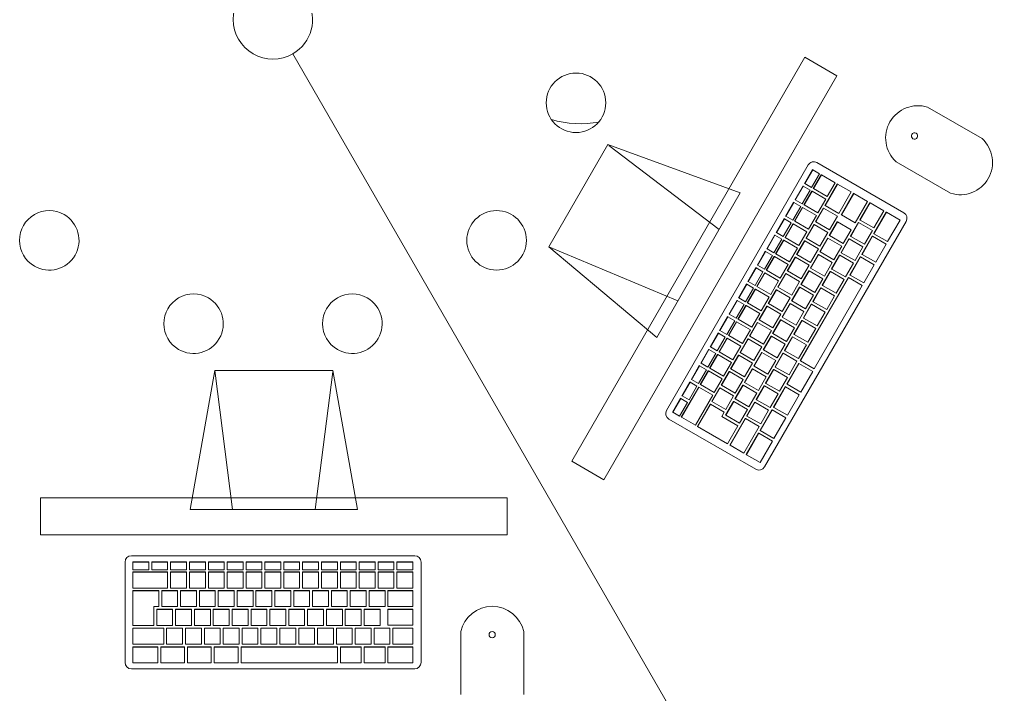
# Model space of a CAD drawing. Header units: millimetres. Extents: x 155927 to 295199, y -4084 to 97293.
# Drawn here: x 180791 to 181772, y 20328 to 21008 of the extents above; entities that cross this region are included whole.
import ezdxf

# ---------------------------------------------------------------- set-up
doc = ezdxf.new("R2010")
doc.units = ezdxf.units.MM
doc.header["$MEASUREMENT"] = 0
doc.layers.add('A-GENM', color=8, linetype='CONTINUOUS', lineweight=9)
doc.layers.add('I-FURN', color=8, linetype='CONTINUOUS', lineweight=9)

msp = doc.modelspace()

# ---------------------------------------------------------------- linework, layer by layer
at = {"layer": 'A-GENM'}
for p, q in [((181761.36, 20887.57), (181706.37, 20919.32)), ((181594.89, 20863.45), (181682.5, 20812.87)), ((181674.62, 20864.33), (181729.61, 20832.58)), ((181443.45, 20613.85), (181586.22, 20861.13)), ((181582.4, 20842.55), (181590.4, 20856.4)), ((181590.64, 20856.27), (181582.64, 20842.41)), ((181590.64, 20856.27), (181590.4, 20856.4)), ((181597.55, 20852.27), (181590.64, 20856.27)), ((181589.55, 20838.42), (181597.55, 20852.27)), ((181591.27, 20837.43), (181599.27, 20851.28)), ((181599.51, 20851.15), (181591.51, 20837.29)), ((181599.51, 20851.15), (181599.27, 20851.28)), ((181613.33, 20843.17), (181599.51, 20851.15)), ((181572.9, 20826.09), (181580.9, 20839.95)), ((181581.14, 20839.81), (181573.14, 20825.95)), ((181580.05, 20821.96), (181588.05, 20835.82)), ((181581.14, 20839.81), (181580.9, 20839.95)), ((181588.05, 20835.82), (181581.14, 20839.81)), ((181581.77, 20820.97), (181589.77, 20834.83)), ((181590.01, 20834.69), (181582.01, 20820.84)), ((181582.64, 20842.41), (181582.4, 20842.55)), ((181582.64, 20842.41), (181589.55, 20838.42)), ((181590.01, 20834.69), (181589.77, 20834.83)), ((181603.83, 20826.71), (181590.01, 20834.69)), ((181591.51, 20837.29), (181591.27, 20837.43)), ((181591.51, 20837.29), (181605.33, 20829.31)), ((181602.92, 20820.31), (181615.42, 20841.96)), ((181615.66, 20841.82), (181603.16, 20820.17)), ((181605.33, 20829.31), (181613.33, 20843.17)), ((181615.66, 20841.82), (181615.42, 20841.96)), ((181629.46, 20833.85), (181615.66, 20841.82)), ((181573.14, 20825.95), (181572.9, 20826.09)), ((181573.14, 20825.95), (181580.05, 20821.96)), ((181595.83, 20812.85), (181603.83, 20826.71)), ((181616.96, 20812.2), (181629.46, 20833.85)), ((181619.31, 20810.84), (181631.81, 20832.5)), ((181632.05, 20832.36), (181619.55, 20810.71)), ((181632.05, 20832.36), (181631.81, 20832.5)), ((181645.86, 20824.39), (181632.05, 20832.36)), ((181633.36, 20802.74), (181645.86, 20824.39)), ((181563.4, 20809.64), (181571.4, 20823.49)), ((181571.64, 20823.36), (181563.64, 20809.5)), ((181570.55, 20805.51), (181578.55, 20819.37)), ((181571.64, 20823.36), (181571.4, 20823.49)), ((181578.55, 20819.37), (181571.64, 20823.36)), ((181572.27, 20804.52), (181580.27, 20818.38)), ((181580.51, 20818.24), (181572.51, 20804.38)), ((181580.51, 20818.24), (181580.27, 20818.38)), ((181594.33, 20810.26), (181580.51, 20818.24)), ((181582.01, 20820.84), (181581.77, 20820.97)), ((181582.01, 20820.84), (181595.83, 20812.85)), ((181593.42, 20803.85), (181601.42, 20817.71)), ((181601.66, 20817.57), (181593.66, 20803.72)), ((181601.66, 20817.57), (181601.42, 20817.71)), ((181615.48, 20809.59), (181601.66, 20817.57)), ((181603.16, 20820.17), (181602.92, 20820.31)), ((181603.16, 20820.17), (181616.96, 20812.2)), ((181638.21, 20805.71), (181648.21, 20823.03)), ((181648.45, 20822.89), (181638.45, 20805.57)), ((181648.45, 20822.89), (181648.21, 20823.03)), ((181662.25, 20814.92), (181648.45, 20822.89)), ((181652.25, 20797.6), (181662.25, 20814.92)), ((181553.9, 20793.18), (181561.9, 20807.04)), ((181562.14, 20806.9), (181554.14, 20793.05)), ((181562.14, 20806.9), (181561.9, 20807.04)), ((181569.05, 20802.91), (181562.14, 20806.9)), ((181563.64, 20809.5), (181563.4, 20809.64)), ((181563.64, 20809.5), (181570.55, 20805.51)), ((181572.51, 20804.38), (181572.27, 20804.52)), ((181586.33, 20796.4), (181594.33, 20810.26)), ((181607.48, 20795.74), (181615.48, 20809.59)), ((181619.55, 20810.71), (181619.31, 20810.84)), ((181619.55, 20810.71), (181633.36, 20802.74)), ((181638.45, 20805.57), (181638.21, 20805.71)), ((181638.45, 20805.57), (181652.25, 20797.6)), ((181652.1, 20791.92), (181664.6, 20813.57)), ((181664.84, 20813.43), (181652.34, 20791.78)), ((181664.84, 20813.43), (181664.6, 20813.57)), ((181678.64, 20805.46), (181664.84, 20813.43)), ((181666.14, 20783.81), (181678.64, 20805.46)), ((181684.83, 20804.2), (181542.06, 20556.92)), ((181561.05, 20789.06), (181569.05, 20802.91)), ((181562.77, 20788.06), (181570.77, 20801.92)), ((181571.01, 20801.78), (181563.01, 20787.93)), ((181571.01, 20801.78), (181570.77, 20801.92)), ((181584.83, 20793.8), (181571.01, 20801.78)), ((181572.51, 20804.38), (181586.33, 20796.4)), ((181583.92, 20787.4), (181591.92, 20801.26)), ((181592.16, 20801.12), (181584.16, 20787.26)), ((181592.16, 20801.12), (181591.92, 20801.26)), ((181605.98, 20793.14), (181592.16, 20801.12)), ((181593.66, 20803.72), (181593.42, 20803.85)), ((181593.66, 20803.72), (181607.48, 20795.74)), ((181607.31, 20790.06), (181615.31, 20803.92)), ((181615.55, 20803.78), (181607.55, 20789.92)), ((181615.55, 20803.78), (181615.31, 20803.92)), ((181629.38, 20795.8), (181615.55, 20803.78)), ((181621.38, 20781.94), (181629.38, 20795.8)), ((181628.71, 20789.26), (181636.71, 20803.11)), ((181636.95, 20802.97), (181628.95, 20789.12)), ((181636.95, 20802.97), (181636.71, 20803.11)), ((181650.77, 20794.99), (181636.95, 20802.97)), ((181642.77, 20781.14), (181650.77, 20794.99)), ((181544.4, 20776.73), (181552.4, 20790.59)), ((181552.64, 20790.45), (181544.64, 20776.59)), ((181551.55, 20772.6), (181559.55, 20786.46)), ((181552.64, 20790.45), (181552.4, 20790.59)), ((181559.55, 20786.46), (181552.64, 20790.45)), ((181553.27, 20771.61), (181561.27, 20785.47)), ((181561.51, 20785.33), (181553.51, 20771.47)), ((181554.14, 20793.05), (181553.9, 20793.18)), ((181554.14, 20793.05), (181561.05, 20789.06)), ((181561.51, 20785.33), (181561.27, 20785.47)), ((181575.33, 20777.35), (181561.51, 20785.33)), ((181563.01, 20787.93), (181562.77, 20788.06)), ((181563.01, 20787.93), (181576.83, 20779.95)), ((181576.83, 20779.95), (181584.83, 20793.8)), ((181584.16, 20787.26), (181583.92, 20787.4)), ((181584.16, 20787.26), (181597.98, 20779.28)), ((181597.81, 20773.61), (181605.81, 20787.46)), ((181597.98, 20779.28), (181605.98, 20793.14)), ((181606.05, 20787.32), (181598.05, 20773.47)), ((181606.05, 20787.32), (181605.81, 20787.46)), ((181619.88, 20779.34), (181606.05, 20787.32)), ((181607.55, 20789.92), (181607.31, 20790.06)), ((181607.55, 20789.92), (181621.38, 20781.94)), ((181619.21, 20772.8), (181627.21, 20786.66)), ((181627.45, 20786.52), (181619.45, 20772.66)), ((181627.45, 20786.52), (181627.21, 20786.66)), ((181641.27, 20778.54), (181627.45, 20786.52)), ((181628.95, 20789.12), (181628.71, 20789.26)), ((181628.95, 20789.12), (181642.77, 20781.14)), ((181640.1, 20771.13), (181650.6, 20789.32)), ((181650.84, 20789.18), (181640.34, 20770.99)), ((181650.84, 20789.18), (181650.6, 20789.32)), ((181664.64, 20781.21), (181650.84, 20789.18)), ((181652.34, 20791.78), (181652.1, 20791.92)), ((181652.34, 20791.78), (181666.14, 20783.81)), ((181544.64, 20776.59), (181544.4, 20776.73)), ((181544.64, 20776.59), (181551.55, 20772.6)), ((181567.33, 20763.49), (181575.33, 20777.35)), ((181574.42, 20770.95), (181582.42, 20784.8)), ((181582.66, 20784.66), (181574.66, 20770.81)), ((181582.66, 20784.66), (181582.42, 20784.8)), ((181596.48, 20776.68), (181582.66, 20784.66)), ((181588.48, 20762.83), (181596.48, 20776.68)), ((181611.88, 20765.49), (181619.88, 20779.34)), ((181633.27, 20764.68), (181641.27, 20778.54)), ((181654.14, 20763.02), (181664.64, 20781.21)), ((181534.9, 20760.27), (181542.9, 20774.13)), ((181543.14, 20773.99), (181535.14, 20760.14)), ((181542.05, 20756.15), (181550.05, 20770)), ((181543.14, 20773.99), (181542.9, 20774.13)), ((181550.05, 20770), (181543.14, 20773.99)), ((181543.77, 20755.16), (181551.77, 20769.01)), ((181552.01, 20768.87), (181544.01, 20755.02)), ((181552.01, 20768.87), (181551.77, 20769.01)), ((181565.83, 20760.89), (181552.01, 20768.87)), ((181553.51, 20771.47), (181553.27, 20771.61)), ((181553.51, 20771.47), (181567.33, 20763.49)), ((181564.92, 20754.49), (181572.92, 20768.35)), ((181573.16, 20768.21), (181565.16, 20754.35)), ((181573.16, 20768.21), (181572.92, 20768.35)), ((181586.98, 20760.23), (181573.16, 20768.21)), ((181574.66, 20770.81), (181574.42, 20770.95)), ((181574.66, 20770.81), (181588.48, 20762.83)), ((181588.31, 20757.15), (181596.31, 20771.01)), ((181596.55, 20770.87), (181588.55, 20757.01)), ((181596.45, 20770.93), (181596.31, 20771.01)), ((181610.38, 20762.89), (181596.55, 20770.87)), ((181598.05, 20773.47), (181597.81, 20773.61)), ((181598.05, 20773.47), (181611.88, 20765.49)), ((181609.71, 20756.35), (181617.71, 20770.2)), ((181617.95, 20770.07), (181609.95, 20756.21)), ((181617.95, 20770.07), (181617.71, 20770.2)), ((181631.77, 20762.09), (181617.95, 20770.07)), ((181619.45, 20772.66), (181619.21, 20772.8)), ((181619.45, 20772.66), (181633.27, 20764.68)), ((181628.1, 20750.35), (181638.6, 20768.53)), ((181638.84, 20768.4), (181628.34, 20750.21)), ((181638.84, 20768.4), (181638.6, 20768.53)), ((181652.64, 20760.43), (181638.84, 20768.4)), ((181640.34, 20770.99), (181640.1, 20771.13)), ((181640.34, 20770.99), (181654.14, 20763.02)), ((181525.4, 20743.82), (181533.4, 20757.68)), ((181533.64, 20757.54), (181525.64, 20743.68)), ((181533.64, 20757.54), (181533.4, 20757.68)), ((181540.55, 20753.55), (181533.64, 20757.54)), ((181535.14, 20760.14), (181534.9, 20760.27)), ((181535.14, 20760.14), (181542.05, 20756.15)), ((181557.83, 20747.04), (181565.83, 20760.89)), ((181578.98, 20746.37), (181586.98, 20760.23)), ((181588.55, 20757.01), (181588.31, 20757.15)), ((181588.55, 20757.01), (181602.38, 20749.03)), ((181602.38, 20749.03), (181610.38, 20762.89)), ((181609.95, 20756.21), (181609.71, 20756.35)), ((181609.95, 20756.21), (181623.77, 20748.23)), ((181623.77, 20748.23), (181631.77, 20762.09)), ((181642.14, 20742.24), (181652.64, 20760.43)), ((181532.55, 20739.69), (181540.55, 20753.55)), ((181534.27, 20738.7), (181542.27, 20752.56)), ((181542.51, 20752.42), (181534.51, 20738.56)), ((181542.51, 20752.42), (181542.27, 20752.56)), ((181556.33, 20744.44), (181542.51, 20752.42)), ((181544.01, 20755.02), (181543.77, 20755.16)), ((181544.01, 20755.02), (181557.83, 20747.04)), ((181555.42, 20738.04), (181563.42, 20751.89)), ((181563.66, 20751.75), (181555.66, 20737.9)), ((181563.66, 20751.75), (181563.42, 20751.89)), ((181577.48, 20743.77), (181563.66, 20751.75)), ((181565.16, 20754.35), (181564.92, 20754.49)), ((181565.16, 20754.35), (181578.98, 20746.37)), ((181578.1, 20663.75), (181626.6, 20747.75)), ((181626.84, 20747.61), (181578.34, 20663.61)), ((181578.81, 20740.7), (181586.81, 20754.55)), ((181587.05, 20754.41), (181579.05, 20740.56)), ((181587.05, 20754.41), (181586.81, 20754.55)), ((181600.88, 20746.43), (181587.05, 20754.41)), ((181592.88, 20732.58), (181600.88, 20746.43)), ((181600.21, 20739.89), (181608.21, 20753.75)), ((181608.45, 20753.61), (181600.45, 20739.75)), ((181608.45, 20753.61), (181608.21, 20753.75)), ((181622.27, 20745.63), (181608.45, 20753.61)), ((181626.84, 20747.61), (181626.6, 20747.75)), ((181640.64, 20739.64), (181626.84, 20747.61)), ((181628.34, 20750.21), (181628.1, 20750.35)), ((181628.34, 20750.21), (181642.14, 20742.24)), ((181515.9, 20727.37), (181523.9, 20741.22)), ((181524.14, 20741.08), (181516.14, 20727.23)), ((181523.05, 20723.24), (181531.05, 20737.09)), ((181524.14, 20741.08), (181523.9, 20741.22)), ((181531.05, 20737.09), (181524.14, 20741.08)), ((181524.77, 20722.25), (181532.77, 20736.1)), ((181533.01, 20735.96), (181525.01, 20722.11)), ((181525.64, 20743.68), (181525.4, 20743.82)), ((181525.64, 20743.68), (181532.55, 20739.69)), ((181533.01, 20735.96), (181532.77, 20736.1)), ((181546.83, 20727.98), (181533.01, 20735.96)), ((181534.51, 20738.56), (181534.27, 20738.7)), ((181534.51, 20738.56), (181548.33, 20730.58)), ((181548.33, 20730.58), (181556.33, 20744.44)), ((181555.66, 20737.9), (181555.42, 20738.04)), ((181555.66, 20737.9), (181569.48, 20729.92)), ((181569.31, 20724.24), (181577.31, 20738.1)), ((181569.48, 20729.92), (181577.48, 20743.77)), ((181577.55, 20737.96), (181569.55, 20724.1)), ((181577.55, 20737.96), (181577.31, 20738.1)), ((181591.38, 20729.98), (181577.55, 20737.96)), ((181579.05, 20740.56), (181578.81, 20740.7)), ((181579.05, 20740.56), (181592.88, 20732.58)), ((181590.71, 20723.44), (181598.71, 20737.29)), ((181598.95, 20737.16), (181590.95, 20723.3)), ((181592.14, 20655.64), (181640.64, 20739.64)), ((181598.95, 20737.16), (181598.71, 20737.29)), ((181612.77, 20729.18), (181598.95, 20737.16)), ((181600.37, 20739.8), (181600.21, 20739.89)), ((181600.45, 20739.75), (181614.27, 20731.77)), ((181614.27, 20731.77), (181622.27, 20745.63)), ((181516.14, 20727.23), (181515.9, 20727.37)), ((181516.14, 20727.23), (181523.05, 20723.24)), ((181538.83, 20714.13), (181546.83, 20727.98)), ((181545.92, 20721.58), (181553.92, 20735.44)), ((181554.16, 20735.3), (181546.16, 20721.44)), ((181554.16, 20735.3), (181553.92, 20735.44)), ((181567.98, 20727.32), (181554.16, 20735.3)), ((181559.98, 20713.46), (181567.98, 20727.32)), ((181583.38, 20716.12), (181591.38, 20729.98)), ((181604.77, 20715.32), (181612.77, 20729.18)), ((181506.4, 20710.91), (181514.4, 20724.77)), ((181514.64, 20724.63), (181506.64, 20710.77)), ((181513.55, 20706.78), (181521.55, 20720.64)), ((181514.64, 20724.63), (181514.4, 20724.77)), ((181521.55, 20720.64), (181514.64, 20724.63)), ((181515.27, 20705.79), (181523.27, 20719.65)), ((181523.51, 20719.51), (181515.51, 20705.65)), ((181523.51, 20719.51), (181523.27, 20719.65)), ((181537.33, 20711.53), (181523.51, 20719.51)), ((181525.01, 20722.11), (181524.77, 20722.25)), ((181525.01, 20722.11), (181538.83, 20714.13)), ((181536.42, 20705.13), (181544.42, 20718.98)), ((181544.66, 20718.85), (181536.66, 20704.99)), ((181544.66, 20718.85), (181544.42, 20718.98)), ((181558.48, 20710.86), (181544.66, 20718.85)), ((181546.16, 20721.44), (181545.92, 20721.58)), ((181546.16, 20721.44), (181559.98, 20713.46)), ((181559.81, 20707.79), (181567.81, 20721.64)), ((181568.05, 20721.51), (181560.05, 20707.65)), ((181568.05, 20721.51), (181567.81, 20721.64)), ((181581.88, 20713.53), (181568.05, 20721.51)), ((181569.55, 20724.1), (181569.31, 20724.24)), ((181569.55, 20724.1), (181583.38, 20716.12)), ((181581.21, 20706.98), (181589.21, 20720.84)), ((181589.45, 20720.7), (181581.45, 20706.85)), ((181589.45, 20720.7), (181589.21, 20720.84)), ((181603.27, 20712.72), (181589.45, 20720.7)), ((181590.95, 20723.3), (181590.71, 20723.44)), ((181590.95, 20723.3), (181604.77, 20715.32)), ((181496.9, 20694.46), (181504.9, 20708.31)), ((181505.14, 20708.17), (181497.14, 20694.32)), ((181505.14, 20708.17), (181504.9, 20708.31)), ((181512.05, 20704.18), (181505.14, 20708.17)), ((181506.64, 20710.77), (181506.4, 20710.91)), ((181506.64, 20710.77), (181513.55, 20706.78)), ((181529.33, 20697.67), (181537.33, 20711.53)), ((181550.48, 20697.01), (181558.48, 20710.86)), ((181560.05, 20707.65), (181559.81, 20707.79)), ((181560.05, 20707.65), (181573.88, 20699.67)), ((181573.88, 20699.67), (181581.88, 20713.53)), ((181581.45, 20706.85), (181581.21, 20706.98)), ((181581.45, 20706.85), (181595.27, 20698.87)), ((181595.27, 20698.87), (181603.27, 20712.72)), ((181504.05, 20690.33), (181512.05, 20704.18)), ((181505.77, 20689.34), (181513.77, 20703.19)), ((181514.01, 20703.06), (181506.01, 20689.2)), ((181514.01, 20703.06), (181513.77, 20703.19)), ((181527.83, 20695.08), (181514.01, 20703.06)), ((181515.51, 20705.65), (181515.27, 20705.79)), ((181515.51, 20705.65), (181529.33, 20697.67)), ((181526.92, 20688.67), (181534.92, 20702.53)), ((181535.16, 20702.39), (181527.16, 20688.53)), ((181535.16, 20702.39), (181534.92, 20702.53)), ((181548.98, 20694.41), (181535.16, 20702.39)), ((181536.66, 20704.99), (181536.42, 20705.13)), ((181536.66, 20704.99), (181550.48, 20697.01)), ((181550.31, 20691.33), (181558.31, 20705.19)), ((181558.55, 20705.05), (181550.55, 20691.19)), ((181558.55, 20705.05), (181558.31, 20705.19)), ((181572.38, 20697.07), (181558.55, 20705.05)), ((181564.38, 20683.21), (181572.38, 20697.07)), ((181571.71, 20690.53), (181579.71, 20704.39)), ((181579.95, 20704.25), (181571.95, 20690.39)), ((181579.95, 20704.25), (181579.71, 20704.39)), ((181593.77, 20696.27), (181579.95, 20704.25)), ((181487.4, 20678), (181495.4, 20691.86)), ((181495.64, 20691.72), (181487.64, 20677.86)), ((181494.55, 20673.87), (181502.55, 20687.73)), ((181495.64, 20691.72), (181495.4, 20691.86)), ((181502.55, 20687.73), (181495.64, 20691.72)), ((181497.14, 20694.32), (181496.9, 20694.46)), ((181497.14, 20694.32), (181504.05, 20690.33)), ((181506.01, 20689.2), (181505.77, 20689.34)), ((181506.01, 20689.2), (181519.83, 20681.22)), ((181519.83, 20681.22), (181527.83, 20695.08)), ((181527.16, 20688.53), (181526.92, 20688.67)), ((181527.16, 20688.53), (181540.98, 20680.55)), ((181540.81, 20674.88), (181548.81, 20688.74)), ((181540.98, 20680.55), (181548.98, 20694.41)), ((181549.05, 20688.6), (181541.05, 20674.74)), ((181549.05, 20688.6), (181548.81, 20688.74)), ((181562.88, 20680.62), (181549.05, 20688.6)), ((181550.55, 20691.19), (181550.31, 20691.33)), ((181550.55, 20691.19), (181564.38, 20683.21)), ((181562.21, 20674.08), (181570.21, 20687.93)), ((181570.45, 20687.79), (181562.45, 20673.94)), ((181570.45, 20687.79), (181570.21, 20687.93)), ((181584.27, 20679.81), (181570.45, 20687.79)), ((181571.95, 20690.39), (181571.71, 20690.53)), ((181571.95, 20690.39), (181585.77, 20682.41)), ((181585.77, 20682.41), (181593.77, 20696.27)), ((181487.64, 20677.86), (181487.4, 20678)), ((181487.64, 20677.86), (181494.55, 20673.87)), ((181496.27, 20672.88), (181504.27, 20686.74)), ((181504.51, 20686.6), (181496.51, 20672.74)), ((181504.51, 20686.6), (181504.27, 20686.74)), ((181518.33, 20678.62), (181504.51, 20686.6)), ((181510.33, 20664.76), (181518.33, 20678.62)), ((181517.42, 20672.22), (181525.42, 20686.07)), ((181525.66, 20685.94), (181517.66, 20672.08)), ((181525.66, 20685.94), (181525.42, 20686.07)), ((181539.48, 20677.96), (181525.66, 20685.94)), ((181531.48, 20664.1), (181539.48, 20677.96)), ((181554.88, 20666.76), (181562.88, 20680.62)), ((181576.27, 20665.96), (181584.27, 20679.81)), ((181477.9, 20661.55), (181485.9, 20675.4)), ((181486.14, 20675.27), (181478.14, 20661.41)), ((181485.05, 20657.42), (181493.05, 20671.28)), ((181486.14, 20675.27), (181485.9, 20675.4)), ((181493.05, 20671.28), (181486.14, 20675.27)), ((181486.77, 20656.43), (181494.77, 20670.29)), ((181495.01, 20670.15), (181487.01, 20656.29)), ((181495.01, 20670.15), (181494.77, 20670.29)), ((181508.83, 20662.17), (181495.01, 20670.15)), ((181496.51, 20672.74), (181496.27, 20672.88)), ((181496.51, 20672.74), (181510.33, 20664.76)), ((181507.92, 20655.76), (181515.92, 20669.62)), ((181516.16, 20669.48), (181508.16, 20655.63)), ((181516.16, 20669.48), (181515.92, 20669.62)), ((181529.98, 20661.5), (181516.16, 20669.48)), ((181517.66, 20672.08), (181517.42, 20672.22)), ((181517.66, 20672.08), (181531.48, 20664.1)), ((181531.31, 20658.42), (181539.31, 20672.28)), ((181539.55, 20672.14), (181531.55, 20658.29)), ((181539.55, 20672.14), (181539.31, 20672.28)), ((181553.38, 20664.16), (181539.55, 20672.14)), ((181541.05, 20674.74), (181540.81, 20674.88)), ((181541.05, 20674.74), (181554.88, 20666.76)), ((181552.71, 20657.62), (181560.71, 20671.48)), ((181560.95, 20671.34), (181552.95, 20657.48)), ((181560.95, 20671.34), (181560.71, 20671.48)), ((181574.77, 20663.36), (181560.95, 20671.34)), ((181562.45, 20673.94), (181562.21, 20674.08)), ((181562.45, 20673.94), (181576.27, 20665.96)), ((181468.4, 20645.09), (181476.4, 20658.95)), ((181476.64, 20658.81), (181468.64, 20644.95)), ((181476.64, 20658.81), (181476.4, 20658.95)), ((181483.55, 20654.82), (181476.64, 20658.81)), ((181478.14, 20661.41), (181477.9, 20661.55)), ((181478.14, 20661.41), (181485.05, 20657.42)), ((181500.83, 20648.31), (181508.83, 20662.17)), ((181521.98, 20647.64), (181529.98, 20661.5)), ((181531.55, 20658.29), (181531.31, 20658.42)), ((181531.55, 20658.29), (181545.38, 20650.31)), ((181545.38, 20650.31), (181553.38, 20664.16)), ((181552.95, 20657.48), (181552.71, 20657.62)), ((181552.95, 20657.48), (181566.77, 20649.5)), ((181564.6, 20640.36), (181576.6, 20661.15)), ((181576.84, 20661.01), (181564.84, 20640.22)), ((181566.77, 20649.5), (181574.77, 20663.36)), ((181576.84, 20661.01), (181576.6, 20661.15)), ((181590.64, 20653.04), (181576.84, 20661.01)), ((181578.34, 20663.61), (181578.1, 20663.75)), ((181578.34, 20663.61), (181592.14, 20655.64)), ((181475.55, 20640.96), (181483.55, 20654.82)), ((181477.27, 20639.97), (181485.27, 20653.83)), ((181485.51, 20653.69), (181477.51, 20639.84)), ((181485.51, 20653.69), (181485.27, 20653.83)), ((181499.33, 20645.71), (181485.51, 20653.69)), ((181487.01, 20656.29), (181486.77, 20656.43)), ((181487.01, 20656.29), (181500.83, 20648.31)), ((181498.42, 20639.31), (181506.42, 20653.17)), ((181506.66, 20653.03), (181498.66, 20639.17)), ((181506.66, 20653.03), (181506.42, 20653.17)), ((181520.48, 20645.05), (181506.66, 20653.03)), ((181508.16, 20655.63), (181507.92, 20655.76)), ((181508.16, 20655.63), (181521.98, 20647.64)), ((181521.81, 20641.97), (181529.81, 20655.83)), ((181530.05, 20655.69), (181522.05, 20641.83)), ((181530.05, 20655.69), (181529.81, 20655.83)), ((181543.88, 20647.71), (181530.05, 20655.69)), ((181535.88, 20633.85), (181543.88, 20647.71)), ((181543.21, 20641.17), (181551.21, 20655.02)), ((181551.45, 20654.88), (181543.45, 20641.03)), ((181551.45, 20654.88), (181551.21, 20655.02)), ((181565.27, 20646.9), (181551.45, 20654.88)), ((181578.64, 20632.25), (181590.64, 20653.04)), ((181458.9, 20628.64), (181466.9, 20642.5)), ((181467.14, 20642.36), (181459.14, 20628.5)), ((181466.05, 20624.51), (181474.05, 20638.37)), ((181467.14, 20642.36), (181466.9, 20642.5)), ((181474.05, 20638.37), (181467.14, 20642.36)), ((181468.64, 20644.95), (181468.4, 20645.09)), ((181468.64, 20644.95), (181475.55, 20640.96)), ((181477.51, 20639.84), (181477.27, 20639.97)), ((181477.51, 20639.84), (181491.33, 20631.86)), ((181491.33, 20631.86), (181499.33, 20645.71)), ((181498.66, 20639.17), (181498.42, 20639.31)), ((181498.66, 20639.17), (181512.48, 20631.19)), ((181512.31, 20625.52), (181520.31, 20639.37)), ((181512.48, 20631.19), (181520.48, 20645.05)), ((181520.55, 20639.23), (181512.55, 20625.38)), ((181520.55, 20639.23), (181520.31, 20639.37)), ((181534.38, 20631.25), (181520.55, 20639.23)), ((181522.05, 20641.83), (181521.81, 20641.97)), ((181522.05, 20641.83), (181535.88, 20633.85)), ((181533.71, 20624.71), (181541.71, 20638.57)), ((181541.95, 20638.43), (181533.95, 20624.57)), ((181541.95, 20638.43), (181541.71, 20638.57)), ((181555.77, 20630.45), (181541.95, 20638.43)), ((181543.45, 20641.03), (181543.21, 20641.17)), ((181543.45, 20641.03), (181557.27, 20633.05)), ((181557.27, 20633.05), (181565.27, 20646.9)), ((181564.84, 20640.22), (181564.6, 20640.36)), ((181564.84, 20640.22), (181578.64, 20632.25)), ((181458.27, 20607.07), (181475.77, 20637.38)), ((181476.01, 20637.24), (181458.51, 20606.93)), ((181459.14, 20628.5), (181458.9, 20628.64)), ((181459.14, 20628.5), (181466.05, 20624.51)), ((181472.57, 20598.81), (181490.07, 20629.12)), ((181476.01, 20637.24), (181475.77, 20637.38)), ((181490.07, 20629.12), (181476.01, 20637.24)), ((181488.92, 20622.85), (181496.92, 20636.71)), ((181497.16, 20636.57), (181489.16, 20622.72)), ((181497.16, 20636.57), (181496.92, 20636.71)), ((181510.98, 20628.59), (181497.16, 20636.57)), ((181502.98, 20614.74), (181510.98, 20628.59)), ((181526.38, 20617.4), (181534.38, 20631.25)), ((181547.77, 20616.59), (181555.77, 20630.45)), ((181551.1, 20616.98), (181563.1, 20637.76)), ((181563.34, 20637.63), (181551.34, 20616.84)), ((181563.34, 20637.63), (181563.1, 20637.76)), ((181577.14, 20629.66), (181563.34, 20637.63)), ((181565.14, 20608.87), (181577.14, 20629.66)), ((181449.4, 20612.18), (181457.4, 20626.04)), ((181457.64, 20625.9), (181449.64, 20612.05)), ((181456.55, 20608.06), (181464.55, 20621.91)), ((181457.64, 20625.9), (181457.4, 20626.04)), ((181464.55, 20621.91), (181457.64, 20625.9)), ((181474.42, 20597.74), (181487.42, 20620.26)), ((181487.66, 20620.12), (181474.66, 20597.6)), ((181487.66, 20620.12), (181487.42, 20620.26)), ((181501.48, 20612.14), (181487.66, 20620.12)), ((181489.16, 20622.72), (181488.92, 20622.85)), ((181489.16, 20622.72), (181502.98, 20614.74)), ((181502.81, 20609.06), (181510.81, 20622.92)), ((181511.05, 20622.78), (181503.05, 20608.92)), ((181511.05, 20622.78), (181510.81, 20622.92)), ((181524.88, 20614.8), (181511.05, 20622.78)), ((181512.55, 20625.38), (181512.31, 20625.52)), ((181512.55, 20625.38), (181526.38, 20617.4)), ((181524.21, 20608.26), (181532.21, 20622.11)), ((181532.45, 20621.98), (181524.45, 20608.12)), ((181532.45, 20621.98), (181532.21, 20622.11)), ((181546.27, 20613.99), (181532.45, 20621.98)), ((181533.95, 20624.57), (181533.71, 20624.71)), ((181533.95, 20624.57), (181547.77, 20616.59)), ((181449.64, 20612.05), (181449.4, 20612.18)), ((181449.64, 20612.05), (181456.55, 20608.06)), ((181498.98, 20607.81), (181501.48, 20612.14)), ((181503.05, 20608.92), (181502.81, 20609.06)), ((181503.05, 20608.92), (181516.88, 20600.94)), ((181516.88, 20600.94), (181524.88, 20614.8)), ((181537.6, 20593.6), (181549.6, 20614.38)), ((181549.84, 20614.24), (181537.84, 20593.46)), ((181538.27, 20600.14), (181546.27, 20613.99)), ((181549.84, 20614.24), (181549.6, 20614.38)), ((181563.64, 20606.27), (181549.84, 20614.24)), ((181551.34, 20616.84), (181551.1, 20616.98)), ((181551.34, 20616.84), (181565.14, 20608.87)), ((181533.39, 20554.59), (181445.77, 20605.17)), ((181458.51, 20606.93), (181458.27, 20607.07)), ((181458.51, 20606.93), (181472.57, 20598.81)), ((181515.38, 20598.34), (181498.98, 20607.81)), ((181507.21, 20578.81), (181522.71, 20605.66)), ((181522.95, 20605.52), (181507.45, 20578.67)), ((181522.95, 20605.52), (181522.71, 20605.66)), ((181536.77, 20597.54), (181522.95, 20605.52)), ((181524.45, 20608.12), (181524.21, 20608.26)), ((181524.45, 20608.12), (181538.27, 20600.14)), ((181551.64, 20585.49), (181563.64, 20606.27)), ((181474.66, 20597.6), (181474.42, 20597.74)), ((181474.66, 20597.6), (181504.88, 20580.16)), ((181504.88, 20580.16), (181515.38, 20598.34)), ((181521.27, 20570.69), (181536.77, 20597.54)), ((181523.6, 20569.35), (181536.1, 20591)), ((181536.34, 20590.86), (181523.84, 20569.21)), ((181536.34, 20590.86), (181536.1, 20591)), ((181550.14, 20582.89), (181536.34, 20590.86)), ((181537.84, 20593.46), (181537.6, 20593.6)), ((181537.84, 20593.46), (181551.64, 20585.49)), ((181537.64, 20561.24), (181550.14, 20582.89)), ((181507.45, 20578.67), (181507.21, 20578.81)), ((181507.45, 20578.67), (181521.27, 20570.69)), ((181523.84, 20569.21), (181523.6, 20569.35)), ((181523.84, 20569.21), (181537.64, 20561.24)), ((180904.2, 20467.37), (181189.74, 20467.37)), ((180905.74, 20461.38), (180921.74, 20461.38)), ((180905.74, 20461.1), (180905.74, 20461.38)), ((180921.74, 20461.1), (180921.74, 20461.38)), ((180924.74, 20461.38), (180940.74, 20461.38)), ((180924.74, 20461.1), (180924.74, 20461.38)), ((180940.74, 20461.1), (180940.74, 20461.38)), ((180943.74, 20461.38), (180959.74, 20461.38)), ((180943.74, 20461.1), (180943.74, 20461.38)), ((180959.74, 20461.1), (180959.74, 20461.38)), ((180962.74, 20461.38), (180978.74, 20461.38)), ((180962.74, 20461.1), (180962.74, 20461.38)), ((180978.74, 20461.1), (180978.74, 20461.38)), ((180981.74, 20461.38), (180997.74, 20461.38)), ((180981.74, 20461.1), (180981.74, 20461.38)), ((180997.74, 20461.1), (180997.74, 20461.38)), ((181000.74, 20461.38), (181016.74, 20461.38)), ((181000.74, 20461.1), (181000.74, 20461.38)), ((181016.74, 20461.1), (181016.74, 20461.38)), ((181019.74, 20461.38), (181035.74, 20461.38)), ((181019.74, 20461.1), (181019.74, 20461.38)), ((181035.74, 20461.1), (181035.74, 20461.38)), ((181038.74, 20461.38), (181054.74, 20461.38)), ((181038.74, 20461.1), (181038.74, 20461.38)), ((181054.74, 20461.1), (181054.74, 20461.38)), ((181057.74, 20461.38), (181073.74, 20461.38)), ((181057.74, 20461.1), (181057.74, 20461.38)), ((181073.74, 20461.1), (181073.74, 20461.38)), ((181076.74, 20461.38), (181092.74, 20461.38)), ((181076.74, 20461.1), (181076.74, 20461.38)), ((181092.74, 20461.1), (181092.74, 20461.38)), ((181095.74, 20461.38), (181111.74, 20461.38)), ((181095.74, 20461.1), (181095.74, 20461.38)), ((181111.74, 20461.1), (181111.74, 20461.38)), ((181114.74, 20461.38), (181130.74, 20461.38)), ((181114.74, 20461.1), (181114.74, 20461.38)), ((181130.74, 20461.1), (181130.74, 20461.38)), ((181133.74, 20461.38), (181149.74, 20461.38)), ((181133.74, 20461.1), (181133.74, 20461.38)), ((181149.74, 20461.1), (181149.74, 20461.38)), ((181152.74, 20461.38), (181168.74, 20461.38)), ((181152.74, 20461.1), (181152.74, 20461.38)), ((181168.74, 20461.1), (181168.74, 20461.38)), ((181171.74, 20461.38), (181187.74, 20461.38)), ((181171.74, 20461.1), (181171.74, 20461.38)), ((181187.74, 20461.1), (181187.74, 20461.38)), ((180897.85, 20359.85), (180897.85, 20461.02)), ((180921.74, 20461.1), (180905.74, 20461.1)), ((180905.74, 20461.1), (180905.74, 20453.12)), ((180905.74, 20453.12), (180921.74, 20453.12)), ((180921.74, 20453.12), (180921.74, 20461.1)), ((180940.74, 20461.1), (180924.74, 20461.1)), ((180924.74, 20461.1), (180924.74, 20453.12)), ((180924.74, 20453.12), (180940.74, 20453.12)), ((180940.74, 20453.12), (180940.74, 20461.1)), ((180959.74, 20461.1), (180943.74, 20461.1)), ((180943.74, 20461.1), (180943.74, 20453.12)), ((180943.74, 20453.12), (180959.74, 20453.12)), ((180959.74, 20453.12), (180959.74, 20461.1)), ((180978.74, 20461.1), (180962.74, 20461.1)), ((180962.74, 20461.1), (180962.74, 20453.12)), ((180962.74, 20453.12), (180978.74, 20453.12)), ((180978.74, 20453.12), (180978.74, 20461.1)), ((180997.74, 20461.1), (180981.74, 20461.1)), ((180981.74, 20461.1), (180981.74, 20453.12)), ((180981.74, 20453.12), (180997.74, 20453.12)), ((180997.74, 20453.12), (180997.74, 20461.1)), ((181016.74, 20461.1), (181000.74, 20461.1)), ((181000.74, 20461.1), (181000.74, 20453.12)), ((181000.74, 20453.12), (181016.74, 20453.12)), ((181016.74, 20453.12), (181016.74, 20461.1)), ((181035.74, 20461.1), (181019.74, 20461.1)), ((181019.74, 20461.1), (181019.74, 20453.12)), ((181019.74, 20453.12), (181035.74, 20453.12)), ((181035.74, 20453.12), (181035.74, 20461.1)), ((181054.74, 20461.1), (181038.74, 20461.1)), ((181038.74, 20461.1), (181038.74, 20453.12)), ((181038.74, 20453.12), (181054.74, 20453.12)), ((181054.74, 20453.12), (181054.74, 20461.1)), ((181073.74, 20461.1), (181057.74, 20461.1)), ((181057.74, 20461.1), (181057.74, 20453.12)), ((181057.74, 20453.12), (181073.74, 20453.12)), ((181073.74, 20453.12), (181073.74, 20461.1)), ((181092.74, 20461.1), (181076.74, 20461.1)), ((181076.74, 20461.1), (181076.74, 20453.12)), ((181076.74, 20453.12), (181092.74, 20453.12)), ((181092.74, 20453.12), (181092.74, 20461.1)), ((181111.74, 20461.1), (181095.74, 20461.1)), ((181095.74, 20461.1), (181095.74, 20453.12)), ((181095.74, 20453.12), (181111.74, 20453.12)), ((181111.74, 20453.12), (181111.74, 20461.1)), ((181130.74, 20461.1), (181114.74, 20461.1)), ((181114.74, 20461.1), (181114.74, 20453.12)), ((181114.74, 20453.12), (181130.74, 20453.12)), ((181130.74, 20453.12), (181130.74, 20461.1)), ((181149.74, 20461.1), (181133.74, 20461.1)), ((181133.74, 20461.1), (181133.74, 20453.12)), ((181133.74, 20453.12), (181149.74, 20453.12)), ((181149.74, 20453.12), (181149.74, 20461.1)), ((181168.74, 20461.1), (181152.74, 20461.1)), ((181152.74, 20461.1), (181152.74, 20453.12)), ((181152.74, 20453.12), (181168.74, 20453.12)), ((181168.74, 20453.12), (181168.74, 20461.1)), ((181187.74, 20461.1), (181171.74, 20461.1)), ((181171.74, 20461.1), (181171.74, 20453.12)), ((181171.74, 20453.12), (181187.74, 20453.12)), ((181187.74, 20453.12), (181187.74, 20461.1)), ((181196.09, 20461.02), (181196.09, 20359.85)), ((180905.74, 20451.14), (180940.74, 20451.14)), ((180905.74, 20450.86), (180905.74, 20451.14)), ((180940.74, 20450.86), (180905.74, 20450.86)), ((180905.74, 20450.86), (180905.74, 20434.63)), ((180940.74, 20450.86), (180940.74, 20451.14)), ((180940.74, 20434.63), (180940.74, 20450.86)), ((180943.74, 20451.14), (180959.74, 20451.14)), ((180943.74, 20450.86), (180943.74, 20451.14)), ((180959.74, 20450.86), (180943.74, 20450.86)), ((180943.74, 20450.86), (180943.74, 20434.9)), ((180959.74, 20450.86), (180959.74, 20451.14)), ((180959.74, 20434.9), (180959.74, 20450.86)), ((180962.74, 20451.14), (180978.74, 20451.14)), ((180962.74, 20450.86), (180962.74, 20451.14)), ((180978.74, 20450.86), (180962.74, 20450.86)), ((180962.74, 20450.86), (180962.74, 20434.9)), ((180978.74, 20450.86), (180978.74, 20451.14)), ((180978.74, 20434.9), (180978.74, 20450.86)), ((180981.74, 20451.14), (180997.74, 20451.14)), ((180981.74, 20450.86), (180981.74, 20451.14)), ((180997.74, 20450.86), (180981.74, 20450.86)), ((180981.74, 20450.86), (180981.74, 20434.9)), ((180997.74, 20450.86), (180997.74, 20451.14)), ((180997.74, 20434.9), (180997.74, 20450.86)), ((181000.74, 20451.14), (181016.74, 20451.14)), ((181000.74, 20450.86), (181000.74, 20451.14)), ((181016.74, 20450.86), (181000.74, 20450.86)), ((181000.74, 20450.86), (181000.74, 20434.9)), ((181016.74, 20450.86), (181016.74, 20451.14)), ((181016.74, 20434.9), (181016.74, 20450.86)), ((181019.74, 20451.14), (181035.74, 20451.14)), ((181019.74, 20450.86), (181019.74, 20451.14)), ((181035.74, 20450.86), (181019.74, 20450.86)), ((181019.74, 20450.86), (181019.74, 20434.9)), ((181035.74, 20450.86), (181035.74, 20451.14)), ((181035.74, 20434.9), (181035.74, 20450.86)), ((181038.74, 20451.14), (181054.74, 20451.14)), ((181038.74, 20450.86), (181038.74, 20451.14)), ((181054.74, 20450.86), (181038.74, 20450.86)), ((181038.74, 20450.86), (181038.74, 20434.9)), ((181054.74, 20450.86), (181054.74, 20451.14)), ((181054.74, 20434.9), (181054.74, 20450.86)), ((181057.74, 20451.14), (181073.74, 20451.14)), ((181057.74, 20450.86), (181057.74, 20451.14)), ((181073.74, 20450.86), (181057.74, 20450.86)), ((181057.74, 20450.86), (181057.74, 20434.9)), ((181073.74, 20450.86), (181073.74, 20451.14)), ((181073.74, 20434.9), (181073.74, 20450.86)), ((181076.74, 20451.14), (181092.74, 20451.14)), ((181076.74, 20450.86), (181076.74, 20451.14)), ((181092.74, 20450.86), (181076.74, 20450.86)), ((181076.74, 20450.86), (181076.74, 20434.9)), ((181092.74, 20450.86), (181092.74, 20451.14)), ((181092.74, 20434.9), (181092.74, 20450.86)), ((181095.74, 20451.14), (181111.74, 20451.14)), ((181095.74, 20450.86), (181095.74, 20451.14)), ((181111.74, 20450.86), (181095.74, 20450.86)), ((181095.74, 20450.86), (181095.74, 20434.9)), ((181111.74, 20450.86), (181111.74, 20451.14)), ((181111.74, 20434.9), (181111.74, 20450.86)), ((181114.74, 20451.14), (181130.74, 20451.14)), ((181114.74, 20450.86), (181114.74, 20451.14)), ((181130.74, 20450.86), (181114.74, 20450.86)), ((181114.74, 20450.86), (181114.74, 20434.9)), ((181130.74, 20450.86), (181130.74, 20451.14)), ((181130.74, 20434.9), (181130.74, 20450.86)), ((181133.74, 20451.14), (181149.74, 20451.14)), ((181133.74, 20450.86), (181133.74, 20451.14)), ((181149.74, 20450.86), (181133.74, 20450.86)), ((181133.74, 20450.86), (181133.74, 20434.9)), ((181149.74, 20450.86), (181149.74, 20451.14)), ((181149.74, 20434.9), (181149.74, 20450.86)), ((181152.74, 20451.14), (181168.74, 20451.14)), ((181152.74, 20450.86), (181152.74, 20451.14)), ((181168.74, 20450.86), (181152.74, 20450.86)), ((181152.74, 20450.86), (181152.74, 20434.9)), ((181168.74, 20450.86), (181168.74, 20451.14)), ((181168.74, 20434.9), (181168.74, 20450.86)), ((181171.74, 20451.14), (181187.74, 20451.14)), ((181171.74, 20450.86), (181171.74, 20451.14)), ((181187.74, 20450.86), (181171.74, 20450.86)), ((181171.74, 20450.86), (181171.74, 20434.9)), ((181187.74, 20450.86), (181187.74, 20451.14)), ((181187.74, 20434.9), (181187.74, 20450.86)), ((180905.74, 20434.63), (180940.74, 20434.63)), ((180905.74, 20432.49), (180931.74, 20432.49)), ((180905.74, 20432.21), (180905.74, 20432.49)), ((180931.74, 20432.21), (180905.74, 20432.21)), ((180905.74, 20432.21), (180905.74, 20397.32)), ((180931.74, 20432.21), (180931.74, 20432.49)), ((180931.74, 20416.25), (180931.74, 20432.21)), ((180934.74, 20432.49), (180950.74, 20432.49)), ((180934.74, 20432.21), (180934.74, 20432.49)), ((180950.74, 20432.21), (180934.74, 20432.21)), ((180934.74, 20432.21), (180934.74, 20416.25)), ((180943.74, 20434.9), (180959.74, 20434.9)), ((180950.74, 20432.21), (180950.74, 20432.49)), ((180950.74, 20416.25), (180950.74, 20432.21)), ((180953.74, 20432.49), (180969.74, 20432.49)), ((180953.74, 20432.21), (180953.74, 20432.49)), ((180969.74, 20432.21), (180953.74, 20432.21)), ((180953.74, 20432.21), (180953.74, 20416.25)), ((180962.74, 20434.9), (180978.74, 20434.9)), ((180969.74, 20432.21), (180969.74, 20432.49)), ((180969.74, 20416.25), (180969.74, 20432.21)), ((180972.74, 20432.49), (180988.74, 20432.49)), ((180972.74, 20432.21), (180972.74, 20432.49)), ((180988.74, 20432.21), (180972.74, 20432.21)), ((180972.74, 20432.21), (180972.74, 20416.25)), ((180981.74, 20434.9), (180997.74, 20434.9)), ((180988.74, 20432.21), (180988.74, 20432.49)), ((180988.74, 20416.25), (180988.74, 20432.21)), ((180991.74, 20432.49), (181007.74, 20432.49)), ((180991.74, 20432.21), (180991.74, 20432.49)), ((181007.74, 20432.21), (180991.74, 20432.21)), ((180991.74, 20432.21), (180991.74, 20416.25)), ((181000.74, 20434.9), (181016.74, 20434.9)), ((181007.74, 20432.21), (181007.74, 20432.49)), ((181007.74, 20416.25), (181007.74, 20432.21)), ((181010.74, 20432.49), (181026.74, 20432.49)), ((181010.74, 20432.21), (181010.74, 20432.49)), ((181026.74, 20432.21), (181010.74, 20432.21)), ((181010.74, 20432.21), (181010.74, 20416.25)), ((181019.74, 20434.9), (181035.74, 20434.9)), ((181026.74, 20432.21), (181026.74, 20432.49)), ((181026.74, 20416.25), (181026.74, 20432.21)), ((181029.74, 20432.49), (181045.74, 20432.49)), ((181029.74, 20432.21), (181029.74, 20432.49)), ((181045.74, 20432.21), (181029.74, 20432.21)), ((181029.74, 20432.21), (181029.74, 20416.25)), ((181038.74, 20434.9), (181054.74, 20434.9)), ((181045.74, 20432.21), (181045.74, 20432.49)), ((181045.74, 20416.25), (181045.74, 20432.21)), ((181048.74, 20432.49), (181064.74, 20432.49)), ((181048.74, 20432.21), (181048.74, 20432.49)), ((181064.74, 20432.21), (181048.74, 20432.21)), ((181048.74, 20432.21), (181048.74, 20416.25)), ((181057.74, 20434.9), (181073.74, 20434.9)), ((181064.74, 20432.21), (181064.74, 20432.49)), ((181064.74, 20416.25), (181064.74, 20432.21)), ((181067.74, 20432.49), (181083.74, 20432.49)), ((181067.74, 20432.21), (181067.74, 20432.49)), ((181083.74, 20432.21), (181067.74, 20432.21)), ((181067.74, 20432.21), (181067.74, 20416.25)), ((181076.74, 20434.9), (181092.74, 20434.9)), ((181083.74, 20432.21), (181083.74, 20432.49)), ((181083.74, 20416.25), (181083.74, 20432.21)), ((181086.74, 20432.49), (181102.74, 20432.49)), ((181086.74, 20432.21), (181086.74, 20432.49)), ((181102.74, 20432.21), (181086.74, 20432.21)), ((181086.74, 20432.21), (181086.74, 20416.25)), ((181095.74, 20434.9), (181111.74, 20434.9)), ((181102.74, 20432.21), (181102.74, 20432.49)), ((181102.74, 20416.25), (181102.74, 20432.21)), ((181105.74, 20432.49), (181121.74, 20432.49)), ((181105.74, 20432.21), (181105.74, 20432.49)), ((181121.74, 20432.21), (181105.74, 20432.21)), ((181105.74, 20432.21), (181105.74, 20416.25)), ((181114.74, 20434.9), (181130.74, 20434.9)), ((181121.74, 20432.21), (181121.74, 20432.49)), ((181121.74, 20416.25), (181121.74, 20432.21)), ((181124.74, 20432.49), (181140.74, 20432.49)), ((181124.74, 20432.21), (181124.74, 20432.49)), ((181140.74, 20432.21), (181124.74, 20432.21)), ((181124.74, 20432.21), (181124.74, 20416.25)), ((181133.74, 20434.9), (181149.74, 20434.9)), ((181140.74, 20432.21), (181140.74, 20432.49)), ((181140.74, 20416.25), (181140.74, 20432.21)), ((181143.74, 20432.49), (181159.74, 20432.49)), ((181143.74, 20432.21), (181143.74, 20432.49)), ((181159.74, 20432.21), (181143.74, 20432.21)), ((181143.74, 20432.21), (181143.74, 20416.25)), ((181152.74, 20434.9), (181168.74, 20434.9)), ((181159.74, 20432.21), (181159.74, 20432.49)), ((181159.74, 20416.25), (181159.74, 20432.21)), ((181162.74, 20432.49), (181187.74, 20432.49)), ((181162.74, 20432.21), (181162.74, 20432.49)), ((181187.74, 20432.21), (181162.74, 20432.21)), ((181162.74, 20432.21), (181162.74, 20416.27)), ((181171.74, 20434.9), (181187.74, 20434.9)), ((181187.74, 20432.21), (181187.74, 20432.49)), ((181187.74, 20416.27), (181187.74, 20432.21)), ((180926.74, 20397.32), (180926.74, 20416.25)), ((180926.74, 20416.25), (180931.74, 20416.25)), ((180929.74, 20413.56), (180945.74, 20413.56)), ((180929.74, 20413.29), (180929.74, 20413.56)), ((180945.74, 20413.29), (180929.74, 20413.29)), ((180929.74, 20413.29), (180929.74, 20397.32)), ((180934.74, 20416.25), (180950.74, 20416.25)), ((180945.74, 20413.29), (180945.74, 20413.56)), ((180945.74, 20397.32), (180945.74, 20413.29)), ((180948.74, 20413.56), (180964.74, 20413.56)), ((180948.74, 20413.29), (180948.74, 20413.56)), ((180964.74, 20413.29), (180948.74, 20413.29)), ((180948.74, 20413.29), (180948.74, 20397.32)), ((180953.74, 20416.25), (180969.74, 20416.25)), ((180964.74, 20413.29), (180964.74, 20413.56)), ((180964.74, 20397.32), (180964.74, 20413.29)), ((180967.74, 20413.56), (180983.74, 20413.56)), ((180967.74, 20413.29), (180967.74, 20413.56)), ((180983.74, 20413.29), (180967.74, 20413.29)), ((180967.74, 20413.29), (180967.74, 20397.32)), ((180972.74, 20416.25), (180988.74, 20416.25)), ((180983.74, 20413.29), (180983.74, 20413.56)), ((180983.74, 20397.32), (180983.74, 20413.29)), ((180986.74, 20413.56), (181002.74, 20413.56)), ((180986.74, 20413.29), (180986.74, 20413.56)), ((181002.74, 20413.29), (180986.74, 20413.29)), ((180986.74, 20413.29), (180986.74, 20397.32)), ((180991.74, 20416.25), (181007.74, 20416.25)), ((181002.74, 20413.29), (181002.74, 20413.56)), ((181002.74, 20397.32), (181002.74, 20413.29)), ((181005.74, 20413.56), (181021.74, 20413.56)), ((181005.74, 20413.29), (181005.74, 20413.56)), ((181021.74, 20413.29), (181005.74, 20413.29)), ((181005.74, 20413.29), (181005.74, 20397.32)), ((181010.74, 20416.25), (181026.74, 20416.25)), ((181021.74, 20413.29), (181021.74, 20413.56)), ((181021.74, 20397.32), (181021.74, 20413.29)), ((181024.74, 20413.56), (181040.74, 20413.56)), ((181024.74, 20413.29), (181024.74, 20413.56)), ((181040.74, 20413.29), (181024.74, 20413.29)), ((181024.74, 20413.29), (181024.74, 20397.32)), ((181029.74, 20416.25), (181045.74, 20416.25)), ((181040.74, 20413.29), (181040.74, 20413.56)), ((181040.74, 20397.32), (181040.74, 20413.29)), ((181043.74, 20413.56), (181059.74, 20413.56)), ((181043.74, 20413.29), (181043.74, 20413.56)), ((181059.74, 20413.29), (181043.74, 20413.29)), ((181043.74, 20413.29), (181043.74, 20397.32)), ((181048.74, 20416.25), (181064.74, 20416.25)), ((181059.74, 20413.29), (181059.74, 20413.56)), ((181059.74, 20397.32), (181059.74, 20413.29)), ((181062.74, 20413.56), (181078.74, 20413.56)), ((181062.74, 20413.29), (181062.74, 20413.56)), ((181078.74, 20413.29), (181062.74, 20413.29)), ((181062.74, 20413.29), (181062.74, 20397.32)), ((181067.74, 20416.25), (181083.74, 20416.25)), ((181078.74, 20413.29), (181078.74, 20413.56)), ((181078.74, 20397.32), (181078.74, 20413.29)), ((181081.74, 20413.56), (181097.74, 20413.56)), ((181081.74, 20413.29), (181081.74, 20413.56)), ((181097.74, 20413.29), (181081.74, 20413.29)), ((181081.74, 20413.29), (181081.74, 20397.32)), ((181086.74, 20416.25), (181102.74, 20416.25)), ((181097.74, 20413.29), (181097.74, 20413.56)), ((181097.74, 20397.32), (181097.74, 20413.29)), ((181100.74, 20413.56), (181116.74, 20413.56)), ((181100.74, 20413.29), (181100.74, 20413.56)), ((181116.74, 20413.29), (181100.74, 20413.29)), ((181100.74, 20413.29), (181100.74, 20397.32)), ((181105.74, 20416.25), (181121.74, 20416.25)), ((181116.74, 20413.29), (181116.74, 20413.56)), ((181116.74, 20397.32), (181116.74, 20413.29)), ((181119.74, 20413.56), (181135.74, 20413.56)), ((181119.74, 20413.29), (181119.74, 20413.56)), ((181135.74, 20413.29), (181119.74, 20413.29)), ((181119.74, 20413.29), (181119.74, 20397.32)), ((181124.74, 20416.25), (181140.74, 20416.25)), ((181135.74, 20413.29), (181135.74, 20413.56)), ((181135.74, 20397.32), (181135.74, 20413.29)), ((181138.74, 20413.56), (181154.74, 20413.56)), ((181138.74, 20413.29), (181138.74, 20413.56)), ((181154.74, 20413.29), (181138.74, 20413.29)), ((181138.74, 20413.29), (181138.74, 20397.32)), ((181143.74, 20416.25), (181159.74, 20416.25)), ((181154.74, 20413.29), (181154.74, 20413.56)), ((181154.74, 20397.32), (181154.74, 20413.29)), ((181162.74, 20416.27), (181187.74, 20416.27)), ((181162.74, 20413.56), (181187.74, 20413.56)), ((181162.74, 20413.29), (181162.74, 20413.56)), ((181187.74, 20413.29), (181162.74, 20413.29)), ((181162.74, 20413.29), (181162.74, 20397.35)), ((181187.74, 20413.29), (181187.74, 20413.56)), ((181187.74, 20397.35), (181187.74, 20413.29)), ((180905.74, 20397.32), (180926.74, 20397.32)), ((180905.74, 20394.63), (180936.74, 20394.63)), ((180905.74, 20394.36), (180905.74, 20394.63)), ((180936.74, 20394.36), (180905.74, 20394.36)), ((180905.74, 20394.36), (180905.74, 20378.4)), ((180929.74, 20397.32), (180945.74, 20397.32)), ((180936.74, 20394.36), (180936.74, 20394.63)), ((180936.74, 20378.4), (180936.74, 20394.36)), ((180939.74, 20394.63), (180955.74, 20394.63)), ((180939.74, 20394.36), (180939.74, 20394.63)), ((180955.74, 20394.36), (180939.74, 20394.36)), ((180939.74, 20394.36), (180939.74, 20378.4)), ((180948.74, 20397.32), (180964.74, 20397.32)), ((180955.74, 20394.36), (180955.74, 20394.63)), ((180955.74, 20378.4), (180955.74, 20394.36)), ((180958.74, 20394.63), (180974.74, 20394.63)), ((180958.74, 20394.36), (180958.74, 20394.63)), ((180974.74, 20394.36), (180958.74, 20394.36)), ((180958.74, 20394.36), (180958.74, 20378.4)), ((180967.74, 20397.32), (180983.74, 20397.32)), ((180974.74, 20394.36), (180974.74, 20394.63)), ((180974.74, 20378.4), (180974.74, 20394.36)), ((180977.74, 20394.63), (180993.74, 20394.63)), ((180977.74, 20394.36), (180977.74, 20394.63)), ((180993.74, 20394.36), (180977.74, 20394.36)), ((180977.74, 20394.36), (180977.74, 20378.4)), ((180986.74, 20397.32), (181002.74, 20397.32)), ((180993.74, 20394.36), (180993.74, 20394.63)), ((180993.74, 20378.4), (180993.74, 20394.36)), ((180996.74, 20394.63), (181012.74, 20394.63)), ((180996.74, 20394.36), (180996.74, 20394.63)), ((181012.74, 20394.36), (180996.74, 20394.36)), ((180996.74, 20394.36), (180996.74, 20378.4)), ((181005.74, 20397.32), (181021.74, 20397.32)), ((181012.74, 20394.36), (181012.74, 20394.63)), ((181012.74, 20378.4), (181012.74, 20394.36)), ((181015.74, 20394.63), (181031.74, 20394.63)), ((181015.74, 20394.36), (181015.74, 20394.63)), ((181031.74, 20394.36), (181015.74, 20394.36)), ((181015.74, 20394.36), (181015.74, 20378.4)), ((181024.74, 20397.32), (181040.74, 20397.32)), ((181031.74, 20394.36), (181031.74, 20394.63)), ((181031.74, 20378.4), (181031.74, 20394.36)), ((181034.74, 20394.63), (181050.74, 20394.63)), ((181034.74, 20394.36), (181034.74, 20394.63)), ((181050.74, 20394.36), (181034.74, 20394.36)), ((181034.74, 20394.36), (181034.74, 20378.4)), ((181043.74, 20397.32), (181059.74, 20397.32)), ((181050.74, 20394.36), (181050.74, 20394.63)), ((181050.74, 20378.4), (181050.74, 20394.36)), ((181053.74, 20394.63), (181069.74, 20394.63)), ((181053.74, 20394.36), (181053.74, 20394.63)), ((181069.74, 20394.36), (181053.74, 20394.36)), ((181053.74, 20394.36), (181053.74, 20378.4)), ((181062.74, 20397.32), (181078.74, 20397.32)), ((181069.74, 20394.36), (181069.74, 20394.63)), ((181069.74, 20378.4), (181069.74, 20394.36)), ((181072.74, 20394.63), (181088.74, 20394.63)), ((181072.74, 20394.36), (181072.74, 20394.63)), ((181088.74, 20394.36), (181072.74, 20394.36)), ((181072.74, 20394.36), (181072.74, 20378.4)), ((181081.74, 20397.32), (181097.74, 20397.32)), ((181088.74, 20394.36), (181088.74, 20394.63)), ((181088.74, 20378.4), (181088.74, 20394.36)), ((181091.74, 20394.63), (181107.74, 20394.63)), ((181091.74, 20394.36), (181091.74, 20394.63)), ((181107.74, 20394.36), (181091.74, 20394.36)), ((181091.74, 20394.36), (181091.74, 20378.4)), ((181100.74, 20397.32), (181116.74, 20397.32)), ((181107.74, 20394.36), (181107.74, 20394.63)), ((181107.74, 20378.4), (181107.74, 20394.36)), ((181110.74, 20394.63), (181126.74, 20394.63)), ((181110.74, 20394.36), (181110.74, 20394.63)), ((181126.74, 20394.36), (181110.74, 20394.36)), ((181110.74, 20394.36), (181110.74, 20378.4)), ((181119.74, 20397.32), (181135.74, 20397.32)), ((181126.74, 20394.36), (181126.74, 20394.63)), ((181126.74, 20378.4), (181126.74, 20394.36)), ((181129.74, 20394.63), (181145.74, 20394.63)), ((181129.74, 20394.36), (181129.74, 20394.63)), ((181145.74, 20394.36), (181129.74, 20394.36)), ((181129.74, 20394.36), (181129.74, 20378.4)), ((181138.74, 20397.32), (181154.74, 20397.32)), ((181145.74, 20394.36), (181145.74, 20394.63)), ((181145.74, 20378.4), (181145.74, 20394.36)), ((181148.74, 20394.63), (181164.74, 20394.63)), ((181148.74, 20394.36), (181148.74, 20394.63)), ((181164.74, 20394.36), (181148.74, 20394.36)), ((181148.74, 20394.36), (181148.74, 20378.4)), ((181162.74, 20397.35), (181187.74, 20397.35)), ((181164.74, 20394.36), (181164.74, 20394.63)), ((181164.74, 20378.4), (181164.74, 20394.36)), ((181167.74, 20394.63), (181187.74, 20394.63)), ((181167.74, 20394.36), (181167.74, 20394.63)), ((181187.74, 20394.36), (181167.74, 20394.36)), ((181167.74, 20394.36), (181167.74, 20378.42)), ((181187.74, 20394.36), (181187.74, 20394.63)), ((181187.74, 20378.42), (181187.74, 20394.36)), ((181235.96, 20391.12), (181235.96, 20327.62)), ((181299.46, 20327.62), (181299.46, 20391.12)), ((180905.74, 20378.4), (180936.74, 20378.4)), ((180905.74, 20375.71), (180930.74, 20375.71)), ((180905.74, 20375.43), (180905.74, 20375.71)), ((180930.74, 20375.43), (180905.74, 20375.43)), ((180905.74, 20375.43), (180905.74, 20359.49)), ((180930.74, 20375.43), (180930.74, 20375.71)), ((180930.74, 20359.49), (180930.74, 20375.43)), ((180933.74, 20375.71), (180957.74, 20375.71)), ((180933.74, 20375.43), (180933.74, 20375.71)), ((180957.74, 20375.43), (180933.74, 20375.43)), ((180933.74, 20375.43), (180933.74, 20359.49)), ((180939.74, 20378.4), (180955.74, 20378.4)), ((180957.74, 20375.43), (180957.74, 20375.71)), ((180957.74, 20359.49), (180957.74, 20375.43)), ((180958.74, 20378.4), (180974.74, 20378.4)), ((180960.74, 20375.71), (180984.74, 20375.71)), ((180960.74, 20375.43), (180960.74, 20375.71)), ((180984.74, 20375.43), (180960.74, 20375.43)), ((180960.74, 20375.43), (180960.74, 20359.49)), ((180977.74, 20378.4), (180993.74, 20378.4)), ((180984.74, 20375.43), (180984.74, 20375.71)), ((180984.74, 20359.49), (180984.74, 20375.43)), ((180987.74, 20375.71), (181011.74, 20375.71)), ((180987.74, 20375.43), (180987.74, 20375.71)), ((181011.74, 20375.43), (180987.74, 20375.43)), ((180987.74, 20375.43), (180987.74, 20359.49)), ((180996.74, 20378.4), (181012.74, 20378.4)), ((181011.74, 20375.43), (181011.74, 20375.71)), ((181011.74, 20359.49), (181011.74, 20375.43)), ((181014.74, 20375.71), (181111.74, 20375.71)), ((181014.74, 20375.43), (181014.74, 20375.71)), ((181111.74, 20375.43), (181014.74, 20375.43)), ((181014.74, 20375.43), (181014.74, 20359.49)), ((181015.74, 20378.4), (181031.74, 20378.4)), ((181034.74, 20378.4), (181050.74, 20378.4)), ((181053.74, 20378.4), (181069.74, 20378.4)), ((181072.74, 20378.4), (181088.74, 20378.4)), ((181091.74, 20378.4), (181107.74, 20378.4)), ((181110.74, 20378.4), (181126.74, 20378.4)), ((181111.74, 20375.43), (181111.74, 20375.71)), ((181111.74, 20359.49), (181111.74, 20375.43)), ((181114.74, 20375.71), (181135.74, 20375.71)), ((181114.74, 20375.43), (181114.74, 20375.71)), ((181135.74, 20375.43), (181114.74, 20375.43)), ((181114.74, 20375.43), (181114.74, 20359.49)), ((181129.74, 20378.4), (181145.74, 20378.4)), ((181135.74, 20375.43), (181135.74, 20375.71)), ((181135.74, 20359.49), (181135.74, 20375.43)), ((181138.74, 20375.71), (181159.74, 20375.71)), ((181138.74, 20375.43), (181138.74, 20375.71)), ((181159.74, 20375.43), (181138.74, 20375.43)), ((181138.74, 20375.43), (181138.74, 20359.49)), ((181148.74, 20378.4), (181164.74, 20378.4)), ((181159.74, 20375.43), (181159.74, 20375.71)), ((181159.74, 20359.49), (181159.74, 20375.43)), ((181162.74, 20375.71), (181187.74, 20375.71)), ((181162.74, 20375.43), (181162.74, 20375.71)), ((181187.74, 20375.43), (181162.74, 20375.43)), ((181162.74, 20375.43), (181162.74, 20359.49)), ((181167.74, 20378.42), (181187.74, 20378.42)), ((181187.74, 20375.43), (181187.74, 20375.71)), ((181187.74, 20359.49), (181187.74, 20375.43)), ((181189.74, 20353.5), (180904.2, 20353.5)), ((180905.74, 20359.49), (180930.74, 20359.49)), ((180933.74, 20359.49), (180957.74, 20359.49)), ((180960.74, 20359.49), (180984.74, 20359.49)), ((180987.74, 20359.49), (181011.74, 20359.49)), ((181014.74, 20359.49), (181111.74, 20359.49)), ((181114.74, 20359.49), (181135.74, 20359.49)), ((181138.74, 20359.49), (181159.74, 20359.49)), ((181162.74, 20359.49), (181187.74, 20359.49))]:
    msp.add_line(p, q, dxfattribs=at)
for centre, radius, start, end in [((181696.68, 20888.25), 32.54, 72.68038, 227.31962), ((181693.22, 20890.25), 3.16, 60, 240), ((181693.22, 20890.25), 3.16, 240, 60), ((181739.3, 20863.65), 32.54, 252.68038, 47.31962), ((181591.72, 20857.95), 6.35, 60, 150), ((181679.33, 20807.37), 6.35, 330, 60), ((181448.95, 20610.67), 6.35, 150, 240), ((181536.56, 20560.09), 6.35, 240, 330), ((180904.2, 20461.02), 6.35, 90, 180), ((181189.74, 20461.02), 6.35, 0, 90), ((181267.71, 20383.98), 32.54, 12.68038, 167.31962), ((181267.71, 20387.97), 3.16, 0, 180), ((181267.71, 20387.97), 3.16, 180, 0), ((180904.2, 20359.85), 6.35, 180, 270), ((181189.74, 20359.85), 6.35, 270, 0)]:
    msp.add_arc(centre, radius, start, end, dxfattribs=at)
at = {"layer": 'I-FURN'}
for p, q in [((181621.82, 20011.71), (181066.8, 20972.98)), ((181066.8, 20972.98), (181621.82, 20011.71)), ((181347.92, 20562.56), (181582.87, 20969.5)), ((181582.87, 20969.5), (181614.99, 20950.96)), ((181614.99, 20950.96), (181380.04, 20544.02)), ((181384.08, 20881.67), (181324.67, 20778.63)), ((181517.59, 20833.07), (181384.08, 20881.67)), ((181496.3, 20796.19), (181385.15, 20880.82)), ((181433.44, 20687.31), (181517.59, 20833.07)), ((181454.73, 20724.19), (181324.67, 20778.63)), ((181324.67, 20778.63), (181433.44, 20687.31)), ((180988.26, 20653.92), (180963.55, 20514.05)), ((181107.19, 20653.98), (180988.26, 20653.92)), ((181006.14, 20514.05), (180988.26, 20653.92)), ((181089.28, 20514.05), (181107, 20652.63)), ((181131.87, 20514.05), (181107.19, 20653.98)), ((181347.92, 20562.56), (181380.04, 20544.02)), ((180812.76, 20525.74), (180812.76, 20488.65)), ((180812.76, 20525.74), (181282.66, 20525.74)), ((181282.66, 20525.74), (181282.66, 20488.65)), ((180963.55, 20514.05), (181131.87, 20514.05)), ((181282.66, 20488.65), (180812.76, 20488.65))]:
    msp.add_line(p, q, dxfattribs=at)
for centre, radius, start, end in [((181046.8, 21007.62), 40, 120.00141, 300.00141), ((181046.8, 21007.62), 40, 300.00141, 120.00141), ((181352.17, 20923.69), 30, 0, 180), ((181352.17, 20923.69), 30, 180, 0), ((181356.8, 21007.61), 105, 253.69189, 280.24686), ((180821.42, 20785.12), 30, 60.00282, 240.00282), ((181272.18, 20785.13), 30, 0, 180), ((180821.42, 20785.12), 30, 240.00282, 60.00282), ((181272.18, 20785.13), 30, 180, 0), ((180966.81, 20701.19), 30, 60.00282, 240.00282), ((180966.81, 20701.19), 30, 240.00282, 60.00282), ((181126.8, 20701.2), 30, 60.00282, 240.00282), ((181126.8, 20701.2), 30, 240.00282, 60.00282)]:
    msp.add_arc(centre, radius, start, end, dxfattribs=at)

doc.saveas('drawing.dxf')
